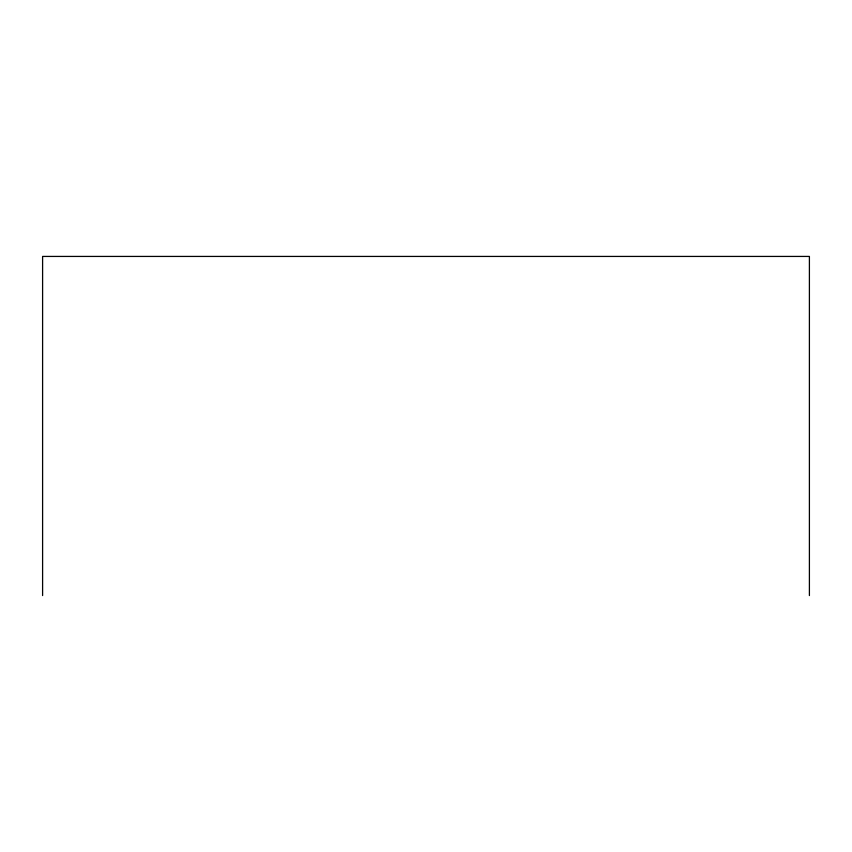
<?xml version="1.0" encoding="UTF-8"?>
<svg xmlns="http://www.w3.org/2000/svg" width="852" height="852" viewBox="0 0 852 852"><rect width="100%" height="100%" fill="white"/><g stroke="black" fill="none" stroke-linecap="round" stroke-linejoin="round"><path stroke-width="1.28" d="M809.4 595.569L809.4 256.431L42.6 256.431L42.6 595.569"/></g></svg>
